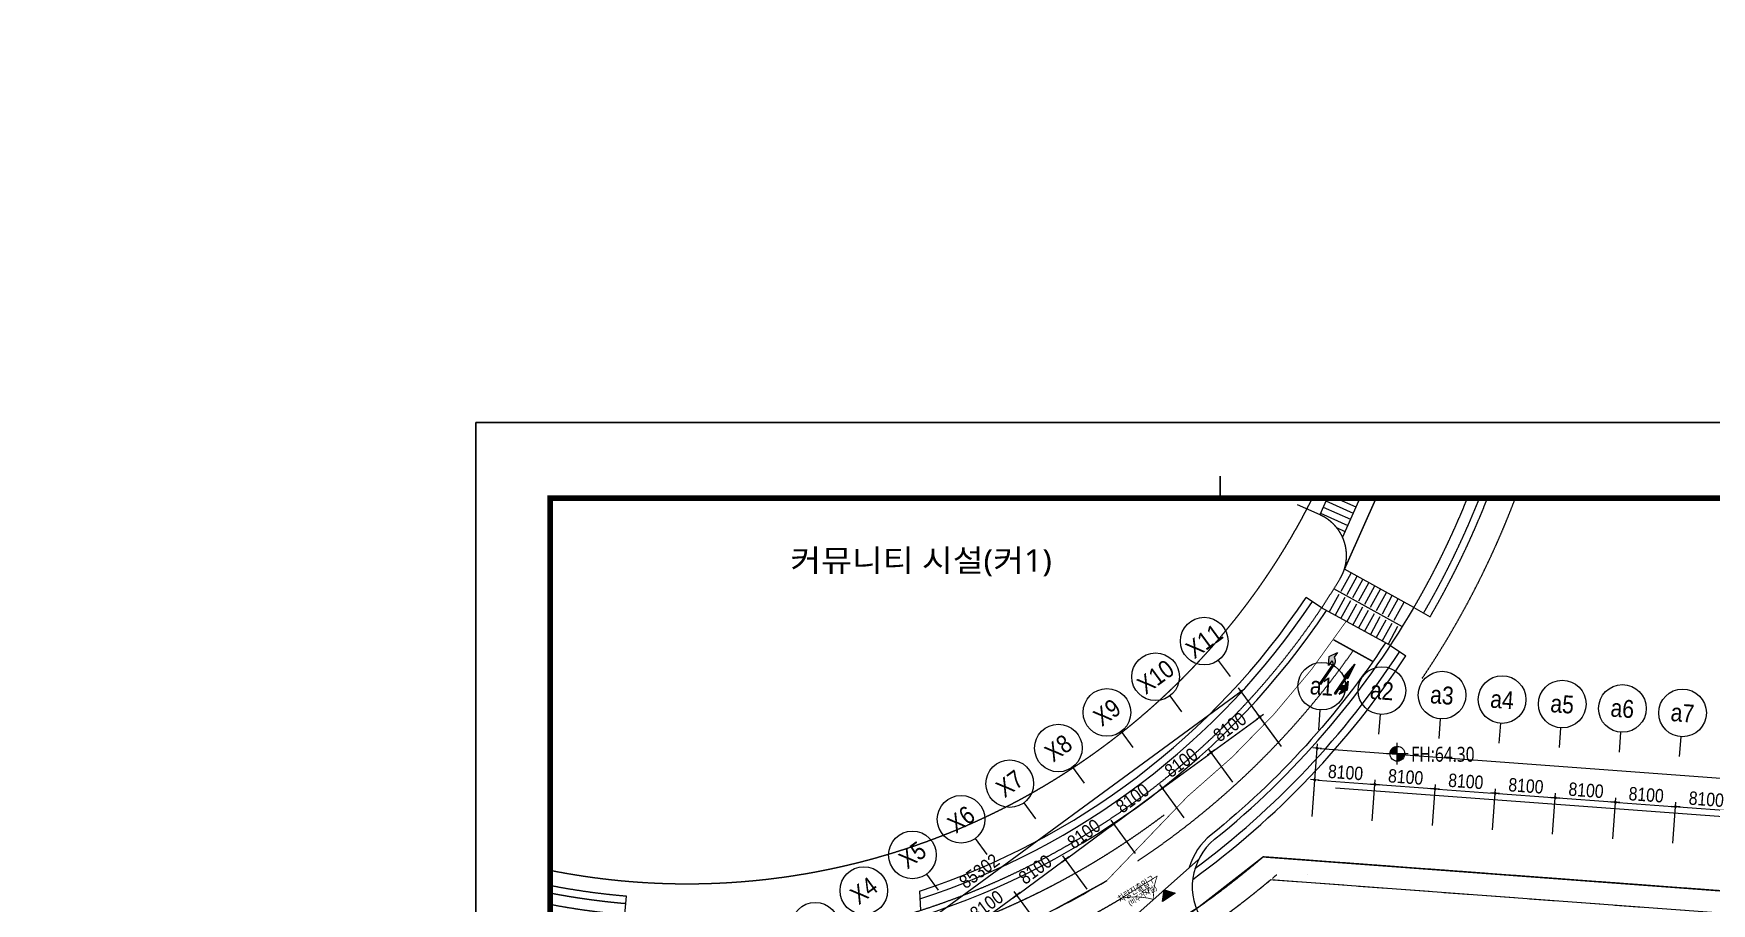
# Model space of a CAD drawing. Header units: millimetres. Extents: x 75184266 to 76346726, y -35077925 to -33679385.
# Drawn here: x 75184266 to 75409672, y -34845569 to -34728645 of the extents above; entities that cross this region are included whole.
import ezdxf
from ezdxf.enums import TextEntityAlignment as Align
from ezdxf.xclip import XClip

# ---------------------------------------------------------------- set-up
doc = ezdxf.new("R2010")
doc.units = ezdxf.units.MM
doc.header["$LTSCALE"] = 50
doc.header["$MEASUREMENT"] = 0
doc.header["$XCLIPFRAME"] = 2
doc.header["$PDMODE"] = 1
doc.header["$PDSIZE"] = -3
for name, pattern in [('PHANTOM2', [1.25, 0.625, -0.125, 0.125, -0.125, 0.125, -0.125]), ('XR-B1$0$XR-지하3층$0$HID1', [2.3, 1.5, -0.8]), ('XR-B1$0$XR-지하3층$0$PHANTOM2', [1.25, 0.625, -0.125, 0.125, -0.125, 0.125, -0.125]), ('XR-지하3층$0$-HID', [2.5, 1.5, -1]), ('XR-지하3층$0$ANYANG1', [11.5, 6, -1, 1, -1.5, 1, -1]), ('XR-지하3층$0$HID1', [2.3, 1.5, -0.8]), ('XR-지하3층$0$L2-2', [2.5, 1, -1.5]), ('XR-지하3층$0$PHANTOM2', [1.25, 0.625, -0.125, 0.125, -0.125, 0.125, -0.125])]:
    doc.linetypes.add(name, pattern=pattern)
doc.layers.get('0').update_dxf_attribs({"linetype": 'CONTINUOUS'})
doc.layers.get('Defpoints').update_dxf_attribs({"color": 51, "linetype": 'CONTINUOUS'})
for name, color, linetype in [('AZ-LINE', 3, 'CONTINUOUS'), ('XR-B1$0$XR-지하3층$0$-L-land1', 6, 'CONTINUOUS'), ('XR-지하3층$0$-L-land1', 6, 'CONTINUOUS'), ('XR-지하3층$0$0-고원식횡단보도', 7, 'CONTINUOUS'), ('XR-지하3층$0$00_블럭계획고', 7, 'CONTINUOUS'), ('XR-지하3층$0$0MARK', 7, 'CONTINUOUS'), ('XR-지하3층$0$0중앙선', 1, 'CONTINUOUS'), ('XR-지하3층$0$DIM', 7, 'CONTINUOUS'), ('XR-지하3층$0$노면표시', 7, 'CONTINUOUS'), ('XR-지하3층$0$보도라인', 7, 'CONTINUOUS')]:
    doc.layers.add(name, color=color, linetype=linetype)
for name, color, linetype, plot in [('XR-B1$0$XR-지하3층$0$DEFPOINT', 142, 'CONTINUOUS', False), ('XR-기준층$0$XR-지하3층$0$DEFPOINT', 142, 'CONTINUOUS', False), ('XR-지하3층$0$DEFPOINT', 142, 'CONTINUOUS', False), ('건축', 8, 'CONTINUOUS', False)]:
    doc.layers.add(name, color=color, linetype=linetype, plot=plot)
for name, color, linetype, lineweight in [('XR-지하3층$0$$-길가장자리선', 7, 'CONTINUOUS', 0), ('XR-지하3층$0$$-정지선', 6, 'CONTINUOUS', 0), ('XR-지하3층$0$$-차로분리', 7, 'CONTINUOUS', 0), ('XR-지하3층$0$$-횡단보도', 2, 'CONTINUOUS', 0), ('XR-지하3층$0$00000-계획선', 7, 'CONTINUOUS', 0), ('XR-지하3층$0$0_plan', 7, 'CONTINUOUS', 0), ('XR-지하3층$0$RP-횡단보도', 8, 'CONTINUOUS', 0)]:
    doc.layers.add(name, color=color, linetype=linetype, lineweight=lineweight)
doc.styles.add('XR-지하3층$0$20110829_평면도_면적조정$0$돋움', font='')
doc.styles.add('XR-지하3층$0$HY각헤드라인M', font='')
doc.styles.add('XR-지하3층$0$돋움', font='', dxfattribs={"width": 0.9})
doc.styles.add('XR-지하3층$0$울릉도m', font='')
doc.styles.get('XR-지하3층$0$20110829_평면도_면적조정$0$돋움').set_extended_font_data('Dotum')
doc.styles.get('XR-지하3층$0$HY각헤드라인M').set_extended_font_data('Malgun Gothic')
doc.styles.get('XR-지하3층$0$돋움').set_extended_font_data('Dotum')
doc.styles.get('XR-지하3층$0$울릉도m').set_extended_font_data('Malgun Gothic')
doc.dimstyles.new('XR-지하3층$0$20110829_평면도_면적조정$0$std_style', dxfattribs={"dimscale": 400, "dimtxt": 3, "dimasz": 1, "dimexe": 1.5, "dimexo": 2, "dimgap": 1, "dimtad": 1, "dimtoh": 1, "dimdec": 0, "dimzin": 0, "dimdsep": 46, "dimtxsty": 'XR-지하3층$0$돋움', "dimblk": 'XR-지하3층$0$20110829_평면도_면적조정$0$01420DDOT01', "dimblk1": 'XR-지하3층$0$20110829_평면도_면적조정$0$01420DDOT01', "dimblk2": 'XR-지하3층$0$20110829_평면도_면적조정$0$01420DDOT01', "dimcen": 2.5, "dimdle": 8, "dimclrd": 256, "dimclre": 256, "dimclrt": 256, "dimadec": 0, "dimazin": 0, "dimtfac": 1, "dimtdec": 0, "dimtix": 1, "dimtmove": 2, "dimatfit": 3, "dimldrblk": 'XR-지하3층$0$20110829_평면도_면적조정$0$_ClosedBlank', "dimfxl": 1, "dimtolj": 1, "dimtzin": 0, "dimlwd": -1, "dimlwe": -1, "dimarcsym": 0})

# ---------------------------------------------------------------- blocks, each defined once
blk = doc.blocks.new('바탕폼')
at = {"layer": 'AZ-LINE', "ltscale": 10}
blk.add_lwpolyline([(841, 594.71), (0, 594.71), (0, 0), (841, 0)], close=True, dxfattribs=at)
at = {"layer": 'AZ-LINE', "ltscale": 10, "const_width": 0.5}
blk.add_lwpolyline([(200.25, 574.35), (200.25, 580.35)], dxfattribs=at)
at = {"layer": 'AZ-LINE', "const_width": 1.5}
blk.add_lwpolyline([(20, 574.35), (20, 20.35), (821, 20.35), (821, 574.35)], close=True, dxfattribs=at)
blk = doc.blocks.new('XR-지하3층$0$20110829_평면도_면적조정$0$01420DDOT01')
blk.add_line((-1.5, 0), (1.5, 0))
at = {"const_width": 0.5}
blk.add_lwpolyline([(-0.25, 0, 1), (0.25, 0, 1)], format="xyb", close=True, dxfattribs=at)
blk = doc.blocks.new('*D194')
at = {"layer": 'Defpoints', "color": 0, "transparency": 16777216}
for p in [(75346480, -34817058), (75352389, -34825118, 0), (75283594, -34875554, 0)]:
    blk.add_point(p, dxfattribs=at)
at = {"layer": '건축'}
for p, q in [((75278008, -34867258), (75346157, -34817295)), ((75351916, -34824473), (75346125, -34816574)), ((75283121, -34874909), (75277331, -34867011))]:
    blk.add_line(p, q, dxfattribs=at)
at = {"layer": '건축', "xscale": 400, "yscale": 400, "zscale": 400}
for p, rotation in [((75346480, -34817058), 36.24693456144445), ((75277686, -34867495), 216.2469345614445)]:
    blk.add_blockref('XR-지하3층$0$20110829_평면도_면적조정$0$01420DDOT01', p, dxfattribs=dict(at, rotation=rotation))
at = {"layer": '건축', "insert": (75311313, -34841227), "char_height": 1800, "attachment_point": 5, "rotation": 36.24693, "style": 'XR-지하3층$0$돋움'}
blk.add_mtext('\\A1;85302', dxfattribs=at)
blk = doc.blocks.new('XR-지하3층$0$20110829_평면도_면적조정$0$_ClosedBlank')
at = {"color": 0, "linetype": 'ByBlock', "lineweight": -2}
for p, q in [((-1, 0.17), (0, 0)), ((-1, 0.17), (-1, -0.17)), ((0, 0), (-1, -0.17))]:
    blk.add_line(p, q, dxfattribs=at)
blk = doc.blocks.new('*D198')
at = {"layer": 'Defpoints', "color": 0, "transparency": 16777216}
for p in [(75316340, -34844446), (75319726, -34849064, 0), (75313194, -34853853, 0)]:
    blk.add_point(p, dxfattribs=at)
at = {"layer": '건축'}
for p, q in [((75310130, -34848998), (75316018, -34844682)), ((75319253, -34848419), (75315985, -34843962)), ((75312721, -34853208), (75309453, -34848751))]:
    blk.add_line(p, q, dxfattribs=at)
at = {"layer": '건축', "xscale": 400, "yscale": 400, "zscale": 400}
for p, rotation in [((75316340, -34844446), 36.24693456144445), ((75309808, -34849235), 216.2469345614445)]:
    blk.add_blockref('XR-지하3층$0$20110829_평면도_면적조정$0$01420DDOT01', p, dxfattribs=dict(at, rotation=rotation))
at = {"layer": '건축', "insert": (75312305, -34845791), "char_height": 1800, "attachment_point": 5, "rotation": 36.24693, "style": 'XR-지하3층$0$돋움'}
blk.add_mtext('\\A1;8100', dxfattribs=at)
blk = doc.blocks.new('*D199')
at = {"layer": 'Defpoints', "color": 0, "transparency": 16777216}
for p in [(75329405, -34834867), (75332791, -34839486, 0), (75326259, -34844275, 0)]:
    blk.add_point(p, dxfattribs=at)
at = {"layer": '건축'}
for p, q in [((75323195, -34839420), (75329082, -34835104)), ((75332318, -34838840), (75329050, -34834383)), ((75325786, -34843630), (75322518, -34839172))]:
    blk.add_line(p, q, dxfattribs=at)
at = {"layer": '건축', "xscale": 400, "yscale": 400, "zscale": 400}
for p, rotation in [((75329405, -34834867), 36.24693456144445), ((75322873, -34839656), 216.2469345614445)]:
    blk.add_blockref('XR-지하3층$0$20110829_평면도_면적조정$0$01420DDOT01', p, dxfattribs=dict(at, rotation=rotation))
at = {"layer": '건축', "insert": (75325369, -34836212), "char_height": 1800, "attachment_point": 5, "rotation": 36.24693, "style": 'XR-지하3층$0$돋움'}
blk.add_mtext('\\A1;8100', dxfattribs=at)
blk = doc.blocks.new('*D200')
at = {"layer": 'Defpoints', "color": 0, "transparency": 16777216}
for p in [(75335938, -34830078), (75339324, -34834696, 0), (75332791, -34839486, 0)]:
    blk.add_point(p, dxfattribs=at)
at = {"layer": '건축'}
for p, q in [((75338851, -34834051), (75335583, -34829594)), ((75329728, -34834631), (75335615, -34830314)), ((75332318, -34838840), (75329050, -34834383))]:
    blk.add_line(p, q, dxfattribs=at)
at = {"layer": '건축', "xscale": 400, "yscale": 400, "zscale": 400}
for p, rotation in [((75335938, -34830078), 36.24693456144445), ((75329405, -34834867), 216.2469345614445)]:
    blk.add_blockref('XR-지하3층$0$20110829_평면도_면적조정$0$01420DDOT01', p, dxfattribs=dict(at, rotation=rotation))
at = {"layer": '건축', "insert": (75331902, -34831423), "char_height": 1800, "attachment_point": 5, "rotation": 36.24693, "style": 'XR-지하3층$0$돋움'}
blk.add_mtext('\\A1;8100', dxfattribs=at)
blk = doc.blocks.new('*D201')
at = {"layer": 'Defpoints', "color": 0, "transparency": 16777216}
for p in [(75349002, -34820499), (75352389, -34825118, 0), (75345856, -34829907, 0)]:
    blk.add_point(p, dxfattribs=at)
at = {"layer": '건축'}
for p, q in [((75351916, -34824473), (75348648, -34820015)), ((75342793, -34825052), (75348680, -34820736)), ((75345383, -34829262), (75342115, -34824805))]:
    blk.add_line(p, q, dxfattribs=at)
at = {"layer": '건축', "xscale": 400, "yscale": 400, "zscale": 400}
for p, rotation in [((75349002, -34820499), 36.24693456144445), ((75342470, -34825289), 216.2469345614445)]:
    blk.add_blockref('XR-지하3층$0$20110829_평면도_면적조정$0$01420DDOT01', p, dxfattribs=dict(at, rotation=rotation))
at = {"layer": '건축', "insert": (75344967, -34821845), "char_height": 1800, "attachment_point": 5, "rotation": 36.24693, "style": 'XR-지하3층$0$돋움'}
blk.add_mtext('\\A1;8100', dxfattribs=at)
blk = doc.blocks.new('*D233')
at = {"layer": 'Defpoints', "color": 0, "transparency": 16777216}
for p in [(75364464, -34829563), (75355963, -34834675, 0), (75364041, -34835274, 0)]:
    blk.add_point(p, dxfattribs=at)
at = {"layer": '건축'}
for p, q in [((75356022, -34833877), (75356431, -34828366)), ((75356785, -34828994), (75364065, -34829534)), ((75364100, -34834477), (75364509, -34828965))]:
    blk.add_line(p, q, dxfattribs=at)
at = {"layer": '건축', "xscale": 400, "yscale": 400, "zscale": 400}
for p, rotation in [((75356386, -34828964), 175.7582552519373), ((75364464, -34829563), 355.7582552519373)]:
    blk.add_blockref('XR-지하3층$0$20110829_평면도_면적조정$0$01420DDOT01', p, dxfattribs=dict(at, rotation=rotation))
at = {"layer": '건축', "insert": (75360522, -34827966), "char_height": 1800, "attachment_point": 5, "rotation": 355.75826, "style": 'XR-지하3층$0$돋움'}
blk.add_mtext('\\A1;8100', dxfattribs=at)
blk = doc.blocks.new('*D234')
at = {"layer": 'Defpoints', "color": 0, "transparency": 16777216}
for p in [(75355963, -34834675, 0), (75518258, -34836691), (75517519, -34846658, 0)]:
    blk.add_point(p, dxfattribs=at)
at = {"layer": '건축'}
for p, q in [((75356022, -34833877), (75356746, -34824111)), ((75357101, -34824739), (75517859, -34836662)), ((75517578, -34845860), (75518303, -34836093))]:
    blk.add_line(p, q, dxfattribs=at)
at = {"layer": '건축', "xscale": 400, "yscale": 400, "zscale": 400}
for p, rotation in [((75356702, -34824709), 175.7582552519373), ((75518258, -34836691), 355.7582552519373)]:
    blk.add_blockref('XR-지하3층$0$20110829_평면도_면적조정$0$01420DDOT01', p, dxfattribs=dict(at, rotation=rotation))
at = {"layer": '건축', "insert": (75437576, -34829403), "char_height": 1800, "attachment_point": 5, "rotation": 355.75826, "style": 'XR-지하3층$0$돋움'}
blk.add_mtext('\\A1;162000', dxfattribs=at)
blk = doc.blocks.new('*D235')
at = {"layer": 'Defpoints', "color": 0, "transparency": 16777216}
for p in [(75372542, -34830162), (75364041, -34835274, 0), (75372118, -34835873, 0)]:
    blk.add_point(p, dxfattribs=at)
at = {"layer": '건축'}
for p, q in [((75364100, -34834477), (75364509, -34828965)), ((75364863, -34829593), (75372143, -34830133)), ((75372178, -34835076), (75372586, -34829564))]:
    blk.add_line(p, q, dxfattribs=at)
at = {"layer": '건축', "xscale": 400, "yscale": 400, "zscale": 400}
for p, rotation in [((75364464, -34829563), 175.7582552519373), ((75372542, -34830162), 355.7582552519373)]:
    blk.add_blockref('XR-지하3층$0$20110829_평면도_면적조정$0$01420DDOT01', p, dxfattribs=dict(at, rotation=rotation))
at = {"layer": '건축', "insert": (75368599, -34828565), "char_height": 1800, "attachment_point": 5, "rotation": 355.75826, "style": 'XR-지하3층$0$돋움'}
blk.add_mtext('\\A1;8100', dxfattribs=at)
blk = doc.blocks.new('*D236')
at = {"layer": 'Defpoints', "color": 0, "transparency": 16777216}
for p in [(75380620, -34830761), (75372118, -34835873, 0), (75380196, -34836473, 0)]:
    blk.add_point(p, dxfattribs=at)
at = {"layer": '건축'}
for p, q in [((75372178, -34835076), (75372586, -34829564)), ((75372941, -34830192), (75380221, -34830732)), ((75380255, -34835675), (75380664, -34830163))]:
    blk.add_line(p, q, dxfattribs=at)
at = {"layer": '건축', "xscale": 400, "yscale": 400, "zscale": 400}
for p, rotation in [((75372542, -34830162), 175.7582552519373), ((75380620, -34830761), 355.7582552519373)]:
    blk.add_blockref('XR-지하3층$0$20110829_평면도_면적조정$0$01420DDOT01', p, dxfattribs=dict(at, rotation=rotation))
at = {"layer": '건축', "insert": (75376677, -34829164), "char_height": 1800, "attachment_point": 5, "rotation": 355.75826, "style": 'XR-지하3층$0$돋움'}
blk.add_mtext('\\A1;8100', dxfattribs=at)
blk = doc.blocks.new('*D237')
at = {"layer": 'Defpoints', "color": 0, "transparency": 16777216}
for p in [(75388698, -34831361), (75380196, -34836473, 0), (75388274, -34837072, 0)]:
    blk.add_point(p, dxfattribs=at)
at = {"layer": '건축'}
for p, q in [((75380255, -34835675), (75380664, -34830163)), ((75381019, -34830791), (75388299, -34831331)), ((75388333, -34836274), (75388742, -34830762))]:
    blk.add_line(p, q, dxfattribs=at)
at = {"layer": '건축', "xscale": 400, "yscale": 400, "zscale": 400}
for p, rotation in [((75380620, -34830761), 175.7582552519373), ((75388698, -34831361), 355.7582552519373)]:
    blk.add_blockref('XR-지하3층$0$20110829_평면도_면적조정$0$01420DDOT01', p, dxfattribs=dict(at, rotation=rotation))
at = {"layer": '건축', "insert": (75384755, -34829763), "char_height": 1800, "attachment_point": 5, "rotation": 355.75826, "style": 'XR-지하3층$0$돋움'}
blk.add_mtext('\\A1;8100', dxfattribs=at)
blk = doc.blocks.new('*D238')
at = {"layer": 'Defpoints', "color": 0, "transparency": 16777216}
for p in [(75396775, -34831960), (75388274, -34837072, 0), (75396352, -34837671, 0)]:
    blk.add_point(p, dxfattribs=at)
at = {"layer": '건축'}
for p, q in [((75388333, -34836274), (75388742, -34830762)), ((75389097, -34831390), (75396377, -34831930)), ((75396411, -34836873), (75396820, -34831361))]:
    blk.add_line(p, q, dxfattribs=at)
at = {"layer": '건축', "xscale": 400, "yscale": 400, "zscale": 400}
for p, rotation in [((75388698, -34831361), 175.7582552519373), ((75396775, -34831960), 355.7582552519373)]:
    blk.add_blockref('XR-지하3층$0$20110829_평면도_면적조정$0$01420DDOT01', p, dxfattribs=dict(at, rotation=rotation))
at = {"layer": '건축', "insert": (75392833, -34830362), "char_height": 1800, "attachment_point": 5, "rotation": 355.75826, "style": 'XR-지하3층$0$돋움'}
blk.add_mtext('\\A1;8100', dxfattribs=at)
blk = doc.blocks.new('*D239')
at = {"layer": 'Defpoints', "color": 0, "transparency": 16777216}
for p in [(75404853, -34832559), (75396352, -34837671, 0), (75404430, -34838270, 0)]:
    blk.add_point(p, dxfattribs=at)
at = {"layer": '건축'}
for p, q in [((75396411, -34836873), (75396820, -34831361)), ((75397174, -34831989), (75404454, -34832529)), ((75404489, -34837472), (75404898, -34831960))]:
    blk.add_line(p, q, dxfattribs=at)
at = {"layer": '건축', "xscale": 400, "yscale": 400, "zscale": 400}
for p, rotation in [((75396775, -34831960), 175.7582552519373), ((75404853, -34832559), 355.7582552519373)]:
    blk.add_blockref('XR-지하3층$0$20110829_평면도_면적조정$0$01420DDOT01', p, dxfattribs=dict(at, rotation=rotation))
at = {"layer": '건축', "insert": (75400911, -34830962), "char_height": 1800, "attachment_point": 5, "rotation": 355.75826, "style": 'XR-지하3층$0$돋움'}
blk.add_mtext('\\A1;8100', dxfattribs=at)
blk = doc.blocks.new('*D240')
at = {"layer": 'Defpoints', "color": 0, "transparency": 16777216}
for p in [(75412931, -34833158), (75404430, -34838270, 0), (75412507, -34838869, 0)]:
    blk.add_point(p, dxfattribs=at)
at = {"layer": '건축'}
for p, q in [((75404489, -34837472), (75404898, -34831960)), ((75405252, -34832588), (75412532, -34833128)), ((75412567, -34838071), (75412975, -34832560))]:
    blk.add_line(p, q, dxfattribs=at)
at = {"layer": '건축', "xscale": 400, "yscale": 400, "zscale": 400}
for p, rotation in [((75404853, -34832559), 175.7582552519373), ((75412931, -34833158), 355.7582552519373)]:
    blk.add_blockref('XR-지하3층$0$20110829_평면도_면적조정$0$01420DDOT01', p, dxfattribs=dict(at, rotation=rotation))
at = {"layer": '건축', "insert": (75408988, -34831561), "char_height": 1800, "attachment_point": 5, "rotation": 355.75826, "style": 'XR-지하3층$0$돋움'}
blk.add_mtext('\\A1;8100', dxfattribs=at)
blk = doc.blocks.new('*D256')
at = {"layer": 'Defpoints', "color": 0, "transparency": 16777216}
for p in [(75322873, -34839656), (75326259, -34844275, 0), (75319726, -34849064, 0)]:
    blk.add_point(p, dxfattribs=at)
at = {"layer": '건축'}
for p, q in [((75316663, -34844209), (75322550, -34839893)), ((75325786, -34843630), (75322518, -34839172)), ((75319253, -34848419), (75315985, -34843962))]:
    blk.add_line(p, q, dxfattribs=at)
at = {"layer": '건축', "xscale": 400, "yscale": 400, "zscale": 400}
for p, rotation in [((75322873, -34839656), 36.24693456144445), ((75316340, -34844446), 216.2469345614445)]:
    blk.add_blockref('XR-지하3층$0$20110829_평면도_면적조정$0$01420DDOT01', p, dxfattribs=dict(at, rotation=rotation))
at = {"layer": '건축', "insert": (75318837, -34841002), "char_height": 1800, "attachment_point": 5, "rotation": 36.24693, "style": 'XR-지하3층$0$돋움'}
blk.add_mtext('\\A1;8100', dxfattribs=at)
blk = doc.blocks.new('*D257')
at = {"layer": 'Defpoints', "color": 0, "transparency": 16777216}
for p in [(75342470, -34825289), (75345856, -34829907, 0), (75339324, -34834696, 0)]:
    blk.add_point(p, dxfattribs=at)
at = {"layer": '건축'}
for p, q in [((75345383, -34829262), (75342115, -34824805)), ((75336260, -34829841), (75342147, -34825525)), ((75338851, -34834051), (75335583, -34829594))]:
    blk.add_line(p, q, dxfattribs=at)
at = {"layer": '건축', "xscale": 400, "yscale": 400, "zscale": 400}
for p, rotation in [((75342470, -34825289), 36.24693456144445), ((75335938, -34830078), 216.2469345614445)]:
    blk.add_blockref('XR-지하3층$0$20110829_평면도_면적조정$0$01420DDOT01', p, dxfattribs=dict(at, rotation=rotation))
at = {"layer": '건축', "insert": (75338434, -34826634), "char_height": 1800, "attachment_point": 5, "rotation": 36.24693, "style": 'XR-지하3층$0$돋움'}
blk.add_mtext('\\A1;8100', dxfattribs=at)
blk = doc.blocks.new('11111111')
at = {"layer": 'XR-B1$0$XR-지하3층$0$-L-land1', "color": 1, "linetype": 'XR-B1$0$XR-지하3층$0$PHANTOM2', "ltscale": 200, "true_color": 0xfb0404}
blk.add_lwpolyline([(77063562, -34333155), (77066587, -34318155), (77066649, -34281009), (77069707, -34246009), (77069739, -34226894), (76980173, -34220244), (76854435, -34210909, -0.1151176), (76806437, -34235824), (76800088, -34243550), (76796571, -34369510), (76803542, -34376679), (76934489, -34376677), (76959481, -34372677), (76989487, -34372677), (77004494, -34373677), (77052897, -34373675), (77063512, -34363078)], format="xyb", close=True, dxfattribs=at)
at = {"layer": 'XR-B1$0$XR-지하3층$0$DEFPOINT', "linetype": 'XR-B1$0$XR-지하3층$0$HID1', "ltscale": 50}
blk.add_lwpolyline([(77060562, -34332853), (77063587, -34317853), (77063649, -34280876), (77066707, -34245876), (77066734, -34229679), (76979951, -34223236), (76855438, -34213992, -0.1104858), (76808135, -34238483), (76803058, -34244661), (76799605, -34368327), (76804810, -34373679), (76934251, -34373677), (76959243, -34369677), (76989587, -34369677), (77004594, -34370677), (77051655, -34370675), (77060514, -34361831)], format="xyb", close=True, dxfattribs=at)
blk = doc.blocks.new('*X61')
at = {"color": 0}
for p, q in [((990, 939), (997, 939)), ((991, 947), (996, 947)), ((991, 945), (996, 945)), ((991, 943), (996, 943)), ((991, 941), (996, 941)), ((992, 954), (995, 954)), ((992, 952), (995, 952)), ((992, 951), (995, 951)), ((992, 949), (995, 949)), ((993, 962), (994, 962)), ((993, 960), (994, 960)), ((993, 958), (994, 958)), ((993, 956), (994, 956)), ((964, 748), (1023, 748)), ((964, 746), (1023, 746)), ((964, 744), (1023, 744)), ((965, 756), (1022, 756)), ((965, 754), (1022, 754)), ((965, 752), (1022, 752)), ((965, 750), (1023, 750)), ((966, 763), (1021, 763)), ((966, 761), (1021, 761)), ((966, 759), (1021, 759)), ((966, 758), (1022, 758)), ((967, 771), (1020, 771)), ((967, 769), (1020, 769)), ((967, 767), (1020, 767)), ((967, 765), (1020, 765)), ((968, 778), (1019, 778)), ((968, 776), (1019, 776)), ((968, 774), (1019, 774)), ((968, 772), (1019, 772)), ((969, 786), (1018, 786)), ((969, 784), (1018, 784)), ((969, 782), (1018, 782)), ((969, 780), (1018, 780)), ((970, 793), (1017, 793)), ((970, 791), (1017, 791)), ((970, 789), (1017, 789)), ((970, 788), (1017, 788)), ((971, 801), (1016, 801)), ((971, 799), (1016, 799)), ((971, 797), (1016, 797)), ((971, 795), (1016, 795)), ((972, 808), (1015, 808)), ((972, 806), (1015, 806)), ((972, 804), (1015, 804)), ((972, 802), (1015, 802)), ((973, 816), (1014, 816)), ((973, 814), (1014, 814)), ((973, 812), (1014, 812)), ((973, 810), (1014, 810)), ((974, 823), (1013, 823)), ((974, 821), (1013, 821)), ((974, 819), (1013, 819)), ((974, 818), (1013, 818)), ((975, 829), (1012, 829)), ((975, 827), (1012, 827)), ((975, 825), (1012, 825)), ((976, 836), (1011, 836)), ((976, 834), (1011, 834)), ((976, 832), (1011, 832)), ((976, 831), (1012, 831)), ((977, 844), (1010, 844)), ((977, 842), (1010, 842)), ((977, 840), (1010, 840)), ((977, 838), (1011, 838)), ((978, 851), (1009, 851)), ((978, 849), (1009, 849)), ((978, 847), (1009, 847)), ((978, 846), (1009, 846)), ((979, 859), (1008, 859)), ((979, 857), (1008, 857)), ((979, 855), (1008, 855)), ((979, 853), (1008, 853)), ((980, 866), (1007, 866)), ((980, 864), (1007, 864)), ((980, 862), (1007, 862)), ((980, 861), (1007, 861)), ((981, 874), (1006, 874)), ((981, 872), (1006, 872)), ((981, 870), (1006, 870)), ((981, 868), (1006, 868)), ((982, 881), (1005, 881)), ((982, 879), (1005, 879)), ((982, 878), (1005, 878)), ((982, 876), (1005, 876)), ((983, 889), (1004, 889)), ((983, 887), (1004, 887)), ((983, 885), (1004, 885)), ((983, 883), (1004, 883)), ((984, 896), (1003, 896)), ((984, 894), (1003, 894)), ((984, 892), (1003, 892)), ((984, 891), (1003, 891)), ((985, 904), (1002, 904)), ((985, 902), (1002, 902)), ((985, 900), (1002, 900)), ((985, 898), (1002, 898)), ((986, 909), (1001, 909)), ((986, 908), (1001, 908)), ((986, 906), (1001, 906)), ((986, 742), (1001, 742)), ((986, 741), (1001, 741)), ((986, 739), (1001, 739)), ((986, 737), (1001, 737)), ((986, 735), (1001, 735)), ((986, 733), (1001, 733)), ((986, 731), (1001, 731)), ((986, 729), (1001, 729)), ((986, 728), (1001, 728)), ((986, 726), (1001, 726)), ((986, 724), (1001, 724)), ((986, 722), (1001, 722)), ((986, 720), (1001, 720)), ((986, 718), (1001, 718)), ((986, 716), (1001, 716)), ((986, 714), (1001, 714)), ((986, 712), (1001, 712)), ((986, 711), (1001, 711)), ((986, 709), (1001, 709)), ((986, 707), (1001, 707)), ((986, 705), (1001, 705)), ((987, 917), (1000, 917)), ((987, 915), (1000, 915)), ((987, 913), (1000, 913)), ((987, 911), (1001, 911)), ((988, 924), (999, 924)), ((988, 922), (999, 922)), ((988, 921), (999, 921)), ((988, 919), (1000, 919)), ((989, 932), (998, 932)), ((989, 930), (998, 930)), ((989, 928), (998, 928)), ((989, 926), (998, 926)), ((990, 938), (997, 938)), ((990, 936), (997, 936)), ((990, 934), (997, 934)), ((1046, 712), (1046, 712)), ((1046, 711), (1047, 711)), ((1046, 709), (1048, 709)), ((1046, 707), (1049, 707)), ((1046, 705), (1050, 705)), ((986, 703), (1001, 703)), ((986, 701), (1001, 701)), ((986, 699), (1001, 699)), ((986, 698), (1001, 698)), ((986, 696), (1001, 696)), ((986, 694), (1001, 694)), ((986, 692), (1001, 692)), ((986, 690), (1001, 690)), ((986, 688), (1001, 688)), ((986, 686), (1001, 686)), ((986, 684), (1001, 684)), ((986, 682), (1001, 682)), ((986, 681), (1001, 681)), ((986, 679), (1001, 679)), ((986, 677), (1001, 677)), ((986, 675), (1001, 675)), ((986, 673), (1001, 673)), ((986, 671), (1001, 671)), ((986, 669), (1001, 669)), ((986, 667), (1001, 667)), ((986, 666), (1001, 666)), ((986, 664), (1001, 664)), ((986, 662), (1001, 662)), ((986, 660), (1001, 660)), ((986, 658), (1001, 658)), ((986, 656), (1001, 656)), ((986, 654), (1001, 654)), ((986, 652), (1001, 652)), ((986, 651), (1001, 651)), ((986, 649), (1001, 649)), ((986, 647), (1001, 647)), ((986, 645), (1001, 645)), ((986, 643), (1001, 643)), ((986, 641), (1001, 641)), ((986, 639), (1001, 639)), ((986, 638), (1001, 638)), ((986, 636), (1001, 636)), ((986, 634), (1001, 634)), ((986, 632), (1001, 632)), ((986, 630), (1001, 630)), ((986, 628), (1001, 628)), ((986, 626), (1001, 626)), ((986, 624), (1001, 624)), ((986, 622), (1001, 622)), ((986, 621), (1001, 621)), ((986, 619), (1001, 619)), ((986, 617), (1001, 617)), ((986, 615), (1001, 615)), ((986, 613), (1001, 613)), ((986, 611), (1001, 611)), ((986, 609), (1001, 609)), ((986, 608), (1001, 608)), ((986, 606), (1001, 606)), ((986, 604), (1001, 604)), ((986, 602), (1001, 602)), ((986, 600), (1104, 600)), ((986, 598), (1103, 598)), ((986, 596), (1102, 596)), ((986, 594), (1101, 594)), ((986, 592), (1100, 592)), ((986, 591), (1099, 591)), ((986, 589), (1098, 589)), ((986, 587), (1097, 587)), ((986, 585), (1096, 585)), ((986, 583), (1095, 583)), ((986, 581), (1094, 581)), ((986, 579), (1093, 579)), ((986, 578), (1092, 578)), ((986, 576), (1091, 576)), ((986, 574), (1090, 574)), ((986, 572), (1040, 572)), ((986, 570), (1034, 570)), ((986, 568), (1029, 568)), ((986, 566), (1026, 566)), ((986, 564), (1023, 564)), ((986, 562), (1020, 562)), ((986, 561), (1018, 561)), ((986, 559), (1016, 559)), ((986, 557), (1014, 557)), ((986, 555), (1013, 555)), ((986, 553), (1011, 553)), ((986, 551), (1010, 551)), ((986, 549), (1008, 549)), ((986, 548), (1007, 548)), ((986, 546), (1006, 546)), ((986, 544), (1006, 544)), ((986, 542), (1005, 542)), ((986, 540), (1004, 540)), ((986, 538), (1003, 538)), ((986, 536), (1003, 536)), ((986, 534), (1002, 534)), ((986, 532), (1002, 532)), ((986, 531), (1002, 531)), ((986, 529), (1001, 529)), ((986, 527), (1001, 527)), ((986, 525), (1001, 525)), ((986, 523), (1001, 523)), ((986, 521), (1001, 521)), ((986, 519), (1001, 519)), ((986, 517), (1001, 517)), ((986, 516), (1001, 516)), ((986, 514), (1001, 514)), ((986, 512), (1001, 512)), ((986, 510), (1001, 510)), ((986, 508), (1001, 508)), ((986, 506), (1001, 506)), ((986, 504), (1001, 504)), ((986, 502), (1001, 502)), ((986, 501), (1001, 501)), ((986, 499), (1001, 499)), ((986, 497), (1001, 497)), ((986, 495), (1001, 495)), ((986, 493), (1001, 493)), ((986, 491), (1001, 491)), ((986, 489), (1001, 489)), ((986, 488), (1001, 488)), ((986, 486), (1001, 486)), ((986, 484), (1001, 484)), ((986, 482), (1001, 482)), ((986, 480), (1001, 480)), ((986, 478), (1001, 478)), ((986, 476), (1001, 476)), ((986, 474), (1001, 474)), ((986, 472), (1001, 472)), ((986, 471), (1001, 471)), ((1001, 602), (1105, 602)), ((1003, 604), (1106, 604)), ((1004, 606), (1105, 606)), ((1006, 608), (1104, 608)), ((1007, 609), (1102, 609)), ((1009, 611), (1101, 611)), ((1011, 613), (1100, 613)), ((1013, 615), (1099, 615)), ((1015, 617), (1098, 617)), ((1018, 619), (1097, 619)), ((1020, 621), (1096, 621)), ((1023, 622), (1095, 622)), ((1026, 624), (1094, 624)), ((1029, 626), (1093, 626)), ((1033, 628), (1092, 628)), ((1037, 630), (1091, 630)), ((1043, 632), (1090, 632)), ((1046, 703), (1051, 703)), ((1046, 701), (1052, 701)), ((1046, 699), (1053, 699)), ((1046, 698), (1054, 698)), ((1046, 696), (1055, 696)), ((1046, 694), (1056, 694)), ((1046, 692), (1057, 692)), ((1046, 690), (1059, 690)), ((1046, 688), (1060, 688)), ((1046, 686), (1061, 686)), ((1046, 684), (1062, 684)), ((1046, 682), (1063, 682)), ((1046, 681), (1064, 681)), ((1046, 679), (1065, 679)), ((1046, 677), (1066, 677)), ((1046, 675), (1067, 675)), ((1046, 673), (1068, 673)), ((1046, 671), (1069, 671)), ((1046, 669), (1070, 669)), ((1046, 667), (1071, 667)), ((1046, 666), (1072, 666)), ((1046, 664), (1073, 664)), ((1046, 662), (1074, 662)), ((1046, 660), (1075, 660)), ((1046, 658), (1076, 658)), ((1046, 656), (1077, 656)), ((1046, 654), (1078, 654)), ((1046, 652), (1079, 652)), ((1046, 651), (1080, 651)), ((1046, 649), (1081, 649)), ((1046, 647), (1082, 647)), ((1046, 645), (1083, 645)), ((1046, 643), (1084, 643)), ((1046, 641), (1085, 641)), ((1046, 639), (1086, 639)), ((1046, 638), (1087, 638)), ((1046, 636), (1088, 636)), ((1046, 634), (1089, 634)), ((1046, 572), (1089, 572)), ((1046, 570), (1088, 570)), ((1046, 568), (1087, 568)), ((1046, 566), (1086, 566)), ((1046, 564), (1085, 564)), ((1046, 562), (1084, 562)), ((1046, 561), (1083, 561)), ((1046, 559), (1082, 559)), ((1046, 557), (1081, 557)), ((1046, 555), (1080, 555)), ((1046, 553), (1079, 553)), ((1046, 551), (1078, 551)), ((1046, 549), (1077, 549)), ((1046, 548), (1076, 548)), ((1046, 546), (1075, 546)), ((1046, 544), (1074, 544)), ((1046, 542), (1073, 542)), ((1046, 540), (1072, 540)), ((1046, 538), (1071, 538)), ((1046, 536), (1070, 536)), ((1046, 534), (1069, 534)), ((1046, 532), (1068, 532)), ((1046, 531), (1067, 531)), ((1046, 529), (1066, 529)), ((1046, 527), (1065, 527)), ((1046, 525), (1064, 525)), ((1046, 523), (1063, 523)), ((1046, 521), (1061, 521)), ((1046, 519), (1060, 519)), ((1046, 517), (1059, 517)), ((1046, 516), (1058, 516)), ((1046, 514), (1057, 514)), ((1046, 512), (1056, 512)), ((1046, 510), (1055, 510)), ((1046, 508), (1054, 508)), ((1046, 506), (1053, 506)), ((1046, 504), (1052, 504)), ((1046, 502), (1051, 502)), ((1046, 501), (1050, 501)), ((1046, 499), (1049, 499)), ((1046, 497), (1048, 497)), ((1046, 495), (1047, 495)), ((1046, 493), (1046, 493)), ((986, 469), (1001, 469)), ((986, 467), (1001, 467)), ((986, 465), (1001, 465)), ((986, 463), (1001, 463))]:
    blk.add_line(p, q, dxfattribs=at)
blk = doc.blocks.new('XR-지하3층$0$레벨검토 00')
at = {"ltscale": 1000}
h = blk.add_hatch(color=2, dxfattribs=at)
h.dxf.hatch_style = 1
h.paths.add_polyline_path([(-709, 625), (-229, 625, 0.4142136), (-709, 1105)])
h.paths.add_polyline_path([(-709, 625), (-1189, 625, 0.4142136), (-709, 145)])
at = {"color": 2, "ltscale": 1000, "elevation": -217000}
for points in [[(-709, -75), (-709, 1325)], [(-1409, 625), (-9, 625)]]:
    blk.add_lwpolyline(points, dxfattribs=at)
at = {"color": 2, "ltscale": 1000}
blk.add_circle((-709, 625, -217000), 480, dxfattribs=at)
blk = doc.blocks.new('XR-지하3층$0$A$C723B38EE')
h = blk.add_hatch(color=8)
edge = h.paths.add_edge_path()
edge.add_arc((242.5, 374.43), 0.486, 351.0558, 415.2139)
edge.add_line((242.78, 374.82), (242.33, 374.19))
edge.add_line((242.33, 374.19), (242.46, 375.4))
edge.add_line((242.46, 375.4), (243.55, 375.94))
edge.add_line((243.55, 375.94), (243.11, 375.31))
edge.add_arc((242.29, 374.79), 0.972, -25.7572, 32.4081, ccw=False)
edge.add_line((243.17, 374.37), (241.26, 371.62))
edge.add_line((241.26, 371.62), (241.14, 371.7))
edge.add_line((241.14, 371.7), (242.98, 374.35))
at = {"layer": 'XR-지하3층$0$$-길가장자리선', "color": 8}
for points in [[(187.58, 340.48, 0.170081), (242.09, 381.57)], [(250.01, 377.22, -0.07806), (226.58, 351.4, -0.103547)], [(226.58, 351.4, 0.154383), (223.65, 347.01, 0.114171)]]:
    blk.add_lwpolyline(points, format="xyb", dxfattribs=at)
at = {"layer": 'XR-지하3층$0$$-정지선', "color": 8, "const_width": 0.2}
blk.add_lwpolyline([(248.31, 374.71), (243.03, 377.63)], dxfattribs=at)
at = {"layer": 'XR-지하3층$0$$-차로분리', "color": 8, "linetype": 'XR-지하3층$0$L2-2', "ltscale": 80, "flags": 128}
for points in [[(216.74, 347.91, 0.093362), (245.67, 376.17, 0.093362)], [(190.69, 338.35, 0.079389), (220.28, 354.1)], [(188.04, 331.2, 0.06267), (214.61, 342.92, 0.062109)]]:
    blk.add_lwpolyline(points, format="xyb", dxfattribs=at)
at = {"layer": 'XR-지하3층$0$$-횡단보도', "color": 8, "const_width": 0.2}
blk.add_lwpolyline([(253.73, 407.85), (244.49, 387.1)], dxfattribs=at)
at = {"layer": 'XR-지하3층$0$-L-land1', "color": 1, "linetype": 'XR-지하3층$0$PHANTOM2', "ltscale": 200, "true_color": 0xfb0404}
blk.add_lwpolyline([(442.7, 226.2), (445.72, 241.2), (445.79, 278.35), (448.85, 313.35), (448.88, 332.46), (359.31, 339.11), (233.57, 348.45, -0.115118), (185.57, 323.53), (179.23, 315.81), (175.71, 189.85), (182.68, 182.68), (313.63, 182.68), (338.62, 186.68), (368.63, 186.68), (383.63, 185.68), (432.03, 185.68), (442.65, 196.28)], format="xyb", close=True, dxfattribs=at)
at = {"layer": 'XR-지하3층$0$0-고원식횡단보도', "color": 8}
blk.add_lwpolyline([(210.65, 335.4), (224.87, 348.09)], dxfattribs=at)
at = {"layer": 'XR-지하3층$0$00000-계획선', "color": 8, "linetype": 'Continuous'}
blk.add_lwpolyline([(243.28, 357.75), (366.83, 348.58)], dxfattribs=at)
at = {"layer": 'XR-지하3층$0$0_plan', "color": 8}
for points in [[(0.29, 354.69, 0.009046), (6.34, 355.04, -0.06989), (137.26, 346.76, 0.552713), (247.35, 461.75), (214.69, 591.72, 0.017723), (212.96, 597.67, 0.017723)], [(254.92, 372.42, 0.150271), (275.18, 439.37, 0.150271)]]:
    blk.add_lwpolyline(points, format="xyb", dxfattribs=at)
at = {"layer": 'XR-지하3층$0$0MARK', "color": 8}
blk.add_lwpolyline([(243.6, 370.8), (243.28, 370.32), (243.16, 370.4), (244.66, 372.63), (244.48, 372.75), (245.9, 374.34), (244.96, 372.43), (244.78, 372.55), (244.02, 371.42, -0.173333), (244.55, 371.43), (244.98, 372.07), (244.87, 370.87), (243.8, 370.32), (244.23, 370.95, 0.38517), (243.6, 370.8, 0.38517)], format="xyb", dxfattribs=at)
at = {"layer": 'XR-지하3층$0$0중앙선', "color": 8, "const_width": 0.1}
for points in [[(223.42, 356.57, 0.075159), (244.73, 380.12, 0.075159)], [(187.88, 334.29, 0.062109), (212.59, 345.28)], [(218.86, 342.73, -0.113649), (219.35, 345.88, -0.119867)], [(218.86, 342.73, 0.112334), (214.61, 342.92, 0.124044)], [(218.15, 343.61, 0.022586), (217.23, 343.73, 0.027879)], [(218.15, 343.61, -0.023927), (218.22, 344.35, -0.028871)]]:
    blk.add_lwpolyline(points, format="xyb", dxfattribs=at)
for points in [[(223.42, 356.57), (212.59, 345.28)], [(214.61, 342.92), (219.35, 345.88)], [(217.23, 343.73), (218.22, 344.35)]]:
    blk.add_lwpolyline(points, dxfattribs=at)
at = {"layer": 'XR-지하3층$0$0중앙선', "color": 8}
blk.add_arc((156.18, 438.84), 109.25, 293.2576, 301.0844, dxfattribs=at)
at = {"layer": 'XR-지하3층$0$DEFPOINT', "linetype": 'XR-지하3층$0$HID1', "ltscale": 50}
blk.add_lwpolyline([(439.7, 226.5), (442.73, 241.5), (442.79, 278.48), (445.85, 313.48), (445.87, 329.68), (359.09, 336.12), (234.58, 345.37, -0.110486), (187.27, 320.87), (182.2, 314.7), (178.74, 191.03), (183.95, 185.68), (313.39, 185.68), (338.38, 189.68), (368.73, 189.68), (383.73, 188.68), (430.79, 188.68), (439.65, 197.53)], format="xyb", close=True, dxfattribs=at)
at = {"layer": 'XR-지하3층$0$RP-횡단보도', "color": 253}
for points in [[(246.07, 405.4), (241.19, 394.43)], [(250.33, 405.14), (244.23, 391.44)], [(242.38, 397.11), (246.03, 395.48)], [(242.74, 397.93), (246.4, 396.3)], [(241.28, 394.64), (244.93, 393.01)], [(241.64, 395.46), (245.3, 393.84)], [(242.01, 396.29), (245.66, 394.66)], [(243.41, 392.71), (244.56, 392.19)], [(244.07, 384.16), (245.4, 386.6)], [(253.83, 381.97), (244.49, 387.1)], [(244.85, 383.73), (246.19, 386.16)], [(245.64, 383.3), (246.98, 385.73)], [(242.46, 381.34), (243.79, 383.77)], [(252.28, 379.39), (243.07, 384.46)], [(243.25, 380.91), (244.58, 383.34)], [(246.43, 382.86), (247.77, 385.3)], [(247.22, 382.43), (248.56, 384.86)], [(248.01, 382), (249.35, 384.43)], [(248.8, 381.56), (250.14, 384)], [(249.59, 381.13), (250.92, 383.56)], [(250.67, 376.86), (241.43, 381.93)], [(244.03, 380.48), (245.37, 382.91)], [(244.82, 380.04), (246.16, 382.47)], [(245.61, 379.61), (246.95, 382.04)], [(246.4, 379.18), (247.74, 381.61)], [(247.19, 378.74), (248.53, 381.17)], [(250.38, 380.7), (251.71, 383.13)], [(251.17, 380.27), (252.5, 382.7)], [(247.98, 378.31), (249.31, 380.74)], [(248.77, 377.88), (250.1, 380.31)], [(249.56, 377.44), (250.89, 379.88)], [(250.35, 377.01), (251.68, 379.44)]]:
    blk.add_lwpolyline(points, dxfattribs=at)
at = {"layer": 'XR-지하3층$0$노면표시', "color": 8, "flags": 128}
blk.add_lwpolyline([(242.98, 374.35, 0.287492), (242.78, 374.82), (242.33, 374.19), (242.46, 375.4), (243.55, 375.94), (243.11, 375.31, -0.259387), (243.17, 374.37), (241.26, 371.62), (241.14, 371.7), (242.98, 374.35)], format="xyb", dxfattribs=at)
at = {"layer": 'XR-지하3층$0$보도라인', "color": 8}
for points in [[(255.12, 381.21, 0.130491), (270.68, 437.88)], [(255.99, 380.71, 0.130491), (271.68, 437.87)], [(15.15, 355.63), (15.27, 354, 0.405547), (21.52, 348.45, -0.049566), (113.11, 343.49), (128.46, 343.91, -0.003899), (135.61, 342.51), (136.5, 342.33, 0.04944), (155.83, 340.34), (171.53, 337.98, 0.081523), (174.77, 338.04, 0.214435), (243.91, 385.84, 0.450552), (241.23, 394.41), (238.19, 395.78)], [(224.11, 345.42, 0.090628), (252.76, 375.49)], [(224.4, 346.88, 0.088226), (251.92, 376.04)], [(21.41, 350.95, -0.049444), (113.26, 345.99), (128.66, 346.41, -0.004042), (136.11, 344.96), (137, 344.78, 0.029085), (148.04, 343.19, 0.029085)], [(21.45, 349.95, -0.049493), (113.2, 344.99), (128.58, 345.41, -0.003985), (135.91, 343.98), (136.8, 343.8, 0.029085), (147.96, 342.19, 0.029085)], [(227.05, 350.82, 0.389416), (225.52, 339.74)]]:
    blk.add_lwpolyline(points, format="xyb", dxfattribs=at)
for points in [[(241.43, 381.93), (239.35, 383.32)], [(253.83, 381.97), (255.99, 380.71)], [(250.67, 376.86), (252.76, 375.49)], [(147.83, 340.7), (148.04, 343.19)], [(187.41, 343.84), (187.54, 341.28)]]:
    blk.add_lwpolyline(points, dxfattribs=at)
for centre, radius, start, end in [((156.18, 438.84), 113, 329.7088, 359.5211), ((156.18, 438.84), 100, 288.195, 326.2753), ((156.18, 438.84), 101, 288.0395, 326.2753), ((156.13, 438.88), 113.07, 308.8458, 329.7049)]:
    blk.add_arc(centre, radius, start, end, dxfattribs=at)
at = {"layer": 'XR-지하3층$0$00_블럭계획고', "color": 3, "xscale": 0.002076136996338, "yscale": 0.002076136996338, "zscale": 0.002076136996338, "rotation": 90}
blk.add_blockref('XR-지하3층$0$레벨검토 00', (252.89, 363.78, 450.19), dxfattribs=at)
at = {"layer": 'XR-지하3층$0$0MARK', "color": 8, "xscale": 0.0096000000324945, "yscale": 0.0096000000324945, "zscale": 0.0096000000324945, "rotation": 326.0823764945069}
blk.add_blockref('*X61', (232.82, 371.99), dxfattribs=at)
at = {"layer": 'XR-지하3층$0$00_블럭계획고', "color": 3, "style": 'XR-지하3층$0$HY각헤드라인M', "width": 0.8}
blk.add_text('FH:64.30', height=2, rotation=0, dxfattribs=at).set_placement((257.72, 362.24), align=Align.MIDDLE_CENTER)
at = {"layer": 'XR-지하3층$0$DIM', "color": 3, "style": 'XR-지하3층$0$울릉도m', "width": 1.1}
blk.add_text('커뮤니티 시설(커1)', height=3, rotation=0, dxfattribs=at).set_placement((187.62, 388.3), align=Align.MIDDLE_CENTER)

msp = doc.modelspace()

# ---------------------------------------------------------------- hatches: boundary and pattern name
at = {"layer": '건축', "ltscale": 1000}
h = msp.add_hatch(color=256, dxfattribs=at)
h.dxf.hatch_style = 1
h.paths.add_polyline_path([(75335939.6, -34845288.1), (75336163.2, -34843751.3), (75337648.4, -34844205.1)])

# ---------------------------------------------------------------- linework, layer by layer
at = {"layer": 'XR-기준층$0$XR-지하3층$0$DEFPOINT', "ltscale": 0.5}
for points in [[(75663667, -35077925.1), (75243667, -35077925.1), (75243667, -34780925.1), (75663667, -34780925.1)], [(75663669.1, -35077925.1), (75243669.1, -35077925.1), (75243669.1, -34780925.1), (75663669.1, -34780925.1)]]:
    msp.add_lwpolyline(points, close=True, dxfattribs=at)
at = {"layer": '건축'}
for p, q in [((75343424.8, -34812891.5), (75345001.6, -34815042.1)), ((75336892.4, -34817680.8), (75338469.1, -34819831.4)), ((75357084.1, -34819556.6), (75356886.9, -34822216)), ((75365161.9, -34820155.7), (75364964.7, -34822815.1)), ((75330359.9, -34822470.1), (75331936.6, -34824620.7)), ((75373239.7, -34820754.9), (75373042.5, -34823414.2)), ((75381317.5, -34821354), (75381120.3, -34824013.3)), ((75389395.4, -34821953.1), (75389198.1, -34824612.5)), ((75397473.2, -34822552.2), (75397275.9, -34825211.6)), ((75405551, -34823151.3), (75405353.7, -34825810.7)), ((75323827.5, -34827259.3), (75325404.2, -34829409.9)), ((75317295, -34832048.6), (75318871.7, -34834199.2)), ((75310762.6, -34836837.8), (75312339.3, -34838988.4)), ((75304230.1, -34841627.1), (75305806.8, -34843777.7))]:
    msp.add_line(p, q, dxfattribs=at)
at = {"layer": '건축', "ltscale": 0.5}
msp.add_line((75355446.7, -34841657.6), (75355446.7, -34841657.6), dxfattribs=at)
at = {"layer": '건축', "linetype": 'PHANTOM2', "ltscale": 50, "const_width": 200}
msp.add_lwpolyline([(75558575, -34961553.7), (75561600, -34946553.7), (75561662, -34909408.3), (75564720.4, -34874408.3), (75564752.3, -34855292.5), (75475186.2, -34848643), (75349448.2, -34839308.1, -0.11511755), (75301449.9, -34864222.7), (75295101, -34871948.7), (75291583.8, -34997908.7), (75298555.5, -35005077.8), (75429502.2, -35005076.4), (75454494.2, -35001076.2), (75484500.6, -35001075.9), (75499507.3, -35002075.7), (75547909.7, -35002074.4), (75558525.1, -34991476.6)], format="xyb", close=True, dxfattribs=at)
at = {"layer": '건축', "linetype": 'XR-지하3층$0$ANYANG1'}
msp.add_lwpolyline([(75558575, -34961553.7), (75561600, -34946553.7), (75561662, -34909408.3), (75564720.4, -34874408.3), (75564752.3, -34855292.5), (75475186.2, -34848643), (75349448.2, -34839308.1, -0.11511755), (75301449.9, -34864222.7), (75295101, -34871948.7), (75291583.8, -34997908.7), (75298555.5, -35005077.8), (75429502.2, -35005076.4), (75454494.2, -35001076.2), (75484500.6, -35001075.9), (75499507.3, -35002075.7), (75547909.7, -35002074.4), (75558525.1, -34991476.6)], format="xyb", close=True, dxfattribs=at)
at = {"layer": '건축', "linetype": 'XR-지하3층$0$-HID', "ltscale": 10}
msp.add_lwpolyline([(75302199.6, -34867127.3, 0.1150951), (75351407.1, -34841587.9, 0.1150951)], format="xyb", dxfattribs=at)
at = {"layer": '건축', "ltscale": 1000}
msp.add_lwpolyline([(75335939.6, -34845288.1), (75336163.2, -34843751.3), (75336163.2, -34843751.3), (75337648.4, -34844205.1)], close=True, dxfattribs=at)
at = {"layer": '건축'}
for centre in [(75341532.8, -34810310.8), (75335000.3, -34815100.1), (75357320.8, -34816365.4), (75365398.6, -34816964.5), (75373476.4, -34817563.6), (75381554.2, -34818162.7), (75389632, -34818761.9), (75328467.9, -34819889.3), (75397709.9, -34819361), (75405787.7, -34819960.1), (75321935.4, -34824678.6), (75315403, -34829467.8), (75308870.5, -34834257.1), (75302338, -34839046.4), (75295805.6, -34843835.6), (75289271.5, -34848626.1)]:
    msp.add_circle(centre, 3200, dxfattribs=at)

# ---------------------------------------------------------------- block references
at = {"layer": 'AZ-LINE', "xscale": 499.40546941707, "yscale": 499.40546941707, "zscale": 499.40546941707}
msp.add_blockref('바탕폼', (75243667, -35077925.1), dxfattribs=at)
at = {"layer": '건축', "ltscale": 0.5}
ref = msp.add_blockref('XR-지하3층$0$A$C723B38EE', (75115875.3, -35187756.2), dxfattribs=dict(at, xscale=999.9999999999998, yscale=999.9999999999998, zscale=999.9999999999998))
XClip(ref).set_block_clipping_path([(137.7798442268, 119.9958357572), (497.8511876765, 396.6664658143)])
at = {"layer": '건축'}
msp.add_blockref('11111111', (-1504986.9, -628399), dxfattribs=at)

# ---------------------------------------------------------------- texts
at = {"layer": '건축', "style": 'XR-지하3층$0$20110829_평면도_면적조정$0$돋움', "width": 0.9}
for s, rotation, p in [('X11', 36.246934, (75341532.8, -34810310.8)), ('X10', 36.246934, (75335000.3, -34815100.1)), ('a1', 355.758255, (75357320.8, -34816365.4)), ('a2', 355.758255, (75365398.6, -34816964.5)), ('X9', 36.246934, (75328467.9, -34819889.3)), ('a3', 355.758255, (75373476.4, -34817563.6)), ('a4', 355.758255, (75381554.2, -34818162.7)), ('a5', 355.758255, (75389632, -34818761.9)), ('a6', 355.758255, (75397709.9, -34819361)), ('a7', 355.758255, (75405787.7, -34819960.1)), ('X8', 36.246934, (75321935.4, -34824678.6)), ('X7', 36.246934, (75315403, -34829467.8)), ('X6', 36.246934, (75308870.5, -34834257.1)), ('X5', 36.246934, (75302338, -34839046.4)), ('X4', 36.246934, (75295805.6, -34843835.6))]:
    msp.add_text(s, height=2400, rotation=rotation, dxfattribs=at).set_placement(p, align=Align.MIDDLE_CENTER)
at = {"layer": '건축', "style": 'XR-지하3층$0$울릉도m', "width": 0.8}
for s, height, p in [('차량진출입구', 900, (75330286.1, -34845476.6)), ('(비주거시설)', 720, (75331613.7, -34845911.1))]:
    msp.add_text(s, height=height, rotation=31.729043, dxfattribs=at).set_placement(p)

# ---------------------------------------------------------------- dimensions: what is measured, and where the dimension line sits
at = {"layer": '건축'}
for base, p1, p2, angle, picture, middle in [((75346479.7, -34817058.3), (75283594.5, -34875554, 0), (75352388.5, -34825117.8, 0), 36.246935, '*D194', (75311313.3, -34841227)), ((75349002.5, -34820499.3), (75345856.1, -34829907.1, 0), (75352388.5, -34825117.8, 0), 36.246935, '*D201', (75344966.9, -34821844.5)), ((75342470, -34825288.6), (75339323.6, -34834696.3, 0), (75345856.1, -34829907.1, 0), 36.246935, '*D257', (75338434.4, -34826633.8)), ((75518258.2, -34836691.4), (75355962.8, -34834675.2, 0), (75517519.1, -34846657.5, 0), 355.758255, '*D234', (75437576.3, -34829402.6)), ((75364464.2, -34829563.2), (75355962.8, -34834675.2, 0), (75364040.6, -34835274.3, 0), 355.758255, '*D233', (75360521.5, -34827966)), ((75372542, -34830162.4), (75364040.6, -34835274.3, 0), (75372118.4, -34835873.5, 0), 355.758255, '*D235', (75368599.3, -34828565.1)), ((75335937.5, -34830077.8), (75332791.1, -34839485.6, 0), (75339323.6, -34834696.3, 0), 36.246935, '*D200', (75331901.9, -34831423)), ((75380619.8, -34830761.5), (75372118.4, -34835873.5, 0), (75380196.2, -34836472.6, 0), 355.758255, '*D236', (75376677.2, -34829164.3)), ((75388697.6, -34831360.6), (75380196.2, -34836472.6, 0), (75388274, -34837071.7, 0), 355.758255, '*D237', (75384755, -34829763.4)), ((75396775.4, -34831959.7), (75388274, -34837071.7, 0), (75396351.9, -34837670.8, 0), 355.758255, '*D238', (75392832.8, -34830362.5)), ((75404853.3, -34832558.8), (75396351.9, -34837670.8, 0), (75404429.7, -34838269.9, 0), 355.758255, '*D239', (75400910.6, -34830961.6)), ((75412931.1, -34833157.9), (75404429.7, -34838269.9, 0), (75412507.5, -34838869, 0), 355.758255, '*D240', (75408988.4, -34831560.7)), ((75329405.1, -34834867.1), (75326258.7, -34844274.8, 0), (75332791.1, -34839485.6, 0), 36.246935, '*D199', (75325369.5, -34836212.3)), ((75322872.6, -34839656.3), (75319726.2, -34849064.1, 0), (75326258.7, -34844274.8, 0), 36.246935, '*D256', (75318837, -34841001.6)), ((75316340.2, -34844445.6), (75313193.8, -34853853.4, 0), (75319726.2, -34849064.1, 0), 36.246935, '*D198', (75312304.6, -34845790.8))]:
    dim = msp.add_linear_dim(base=base, p1=p1, p2=p2, angle=angle, dimstyle='XR-지하3층$0$20110829_평면도_면적조정$0$std_style', override={"dimtxt": 4.5}, dxfattribs=at)
    dim.commit()
    dim.dimension.update_dxf_attribs({"geometry": picture, "text_midpoint": middle})

doc.saveas('drawing.dxf')
